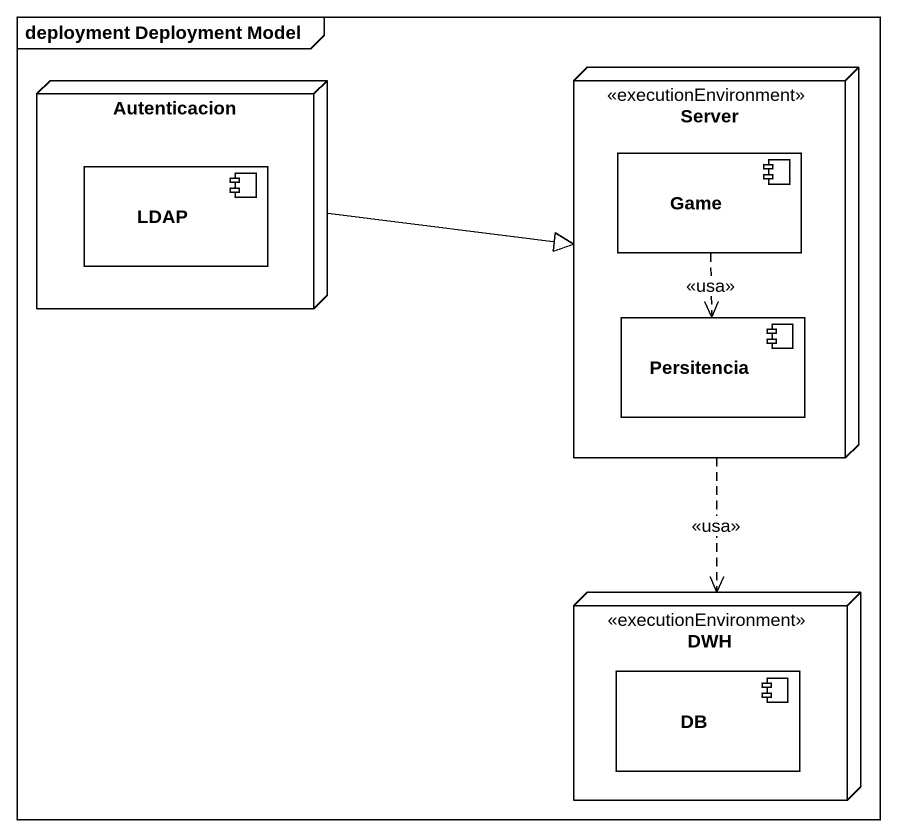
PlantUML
@startuml
mainframe deployment Deployment Model
node Autenticacion {
  component LDAP
}
node Server <<executionEnvironment>> {
  component Game
  component Persitencia
}
node DWH <<executionEnvironment>> {
  component DB
}
Autenticacion -right-|> Server
Server ..> DWH : <<usa>>
Game ..> Persitencia : <<usa>>
@enduml
